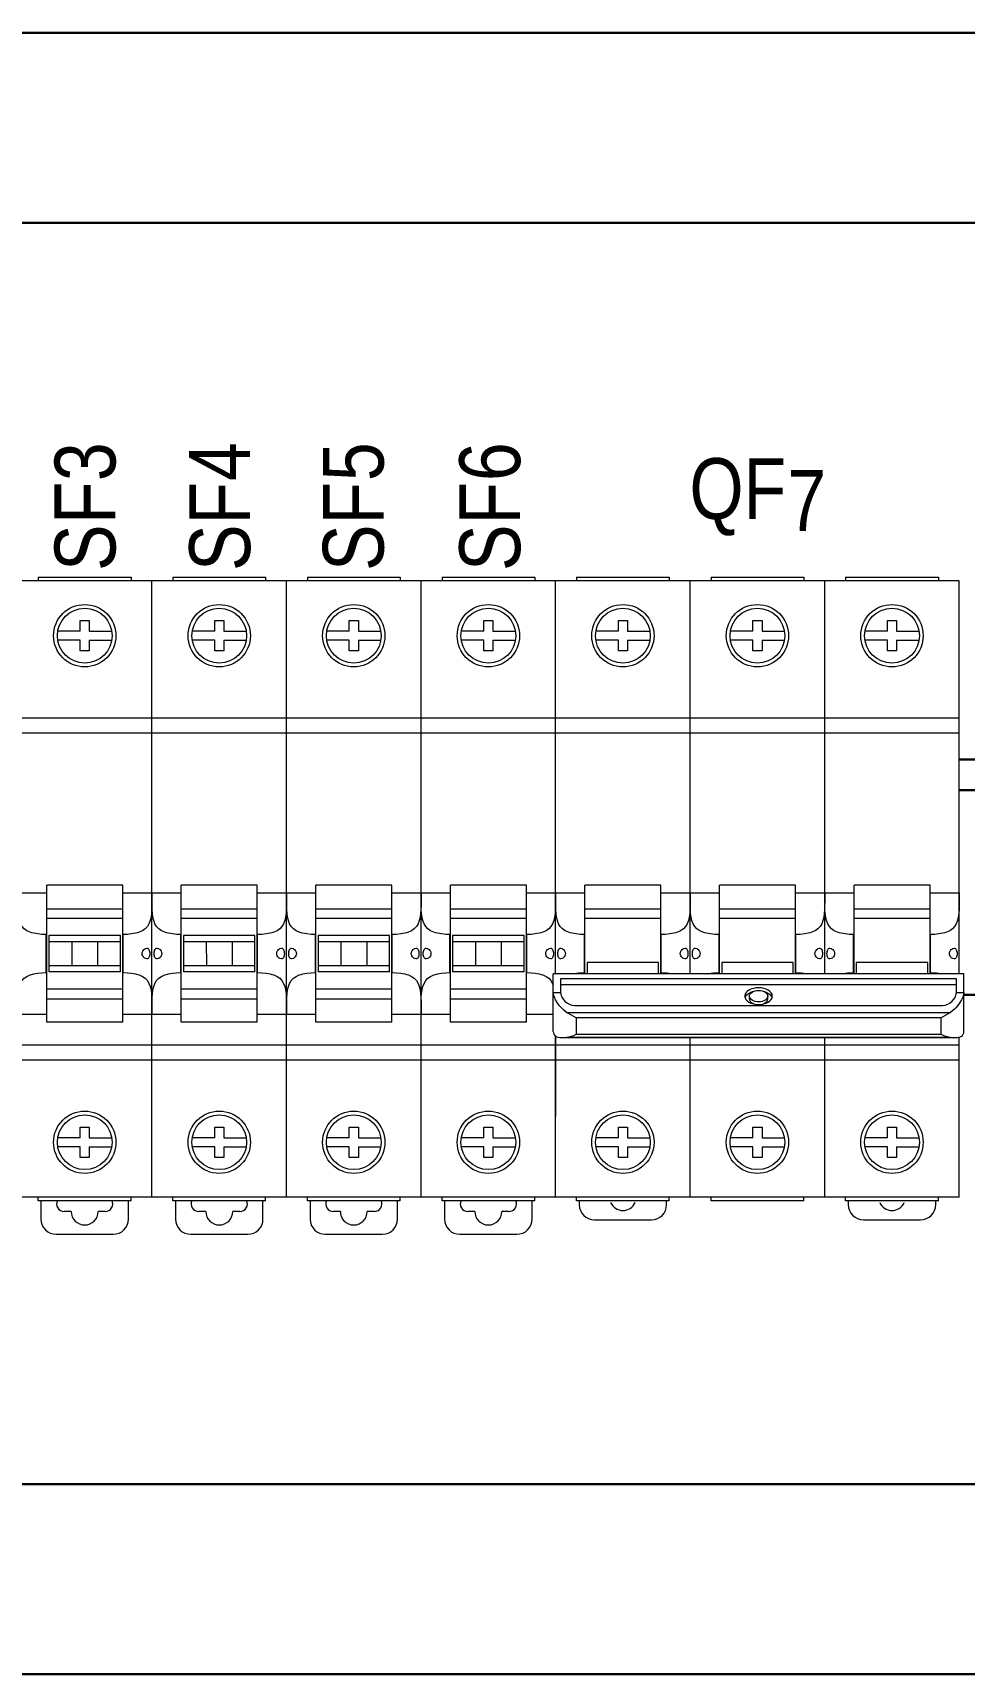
# Model space of a CAD drawing. Header units: millimetres. Extents: x -6000 to 26000, y -6000 to 26000.
# Drawn here: x 102.47 to 119.51, y -4554.54 to -4524.53 of the extents above; entities that cross this region are included whole.
import ezdxf

# ---------------------------------------------------------------- set-up
doc = ezdxf.new("R2010")
doc.units = ezdxf.units.MM
doc.header["$MEASUREMENT"] = 0
for name, color, linetype, lineweight in [('Чертеж и Рисунок_Ном._пера__1', 7, 'Continuous', 15), ('Чертеж и Рисунок_Ном._пера__21', 7, 'Continuous', 30), ('Чертеж и Рисунок_Ном._пера__7', 7, 'Continuous', 15)]:
    doc.layers.add(name, color=color, linetype=linetype, lineweight=lineweight)
doc.styles.add('СГЕНЕРИР_СТИЛЬ_1', font='ARIALN.TTF')

msp = doc.modelspace()

# ---------------------------------------------------------------- linework, layer by layer
at = {"layer": 'Чертеж и Рисунок_Ном._пера__21', "color": 7, "linetype": 'Continuous', "lineweight": 30}
for p, q in [((83.759, -4524.528), (156.104, -4524.528)), ((156.104, -4528.005), (83.759, -4528.005)), ((119.418, -4537.819), (125.134, -4537.819)), ((119.418, -4538.375), (125.134, -4538.375)), ((125.134, -4542.12), (119.497, -4542.12)), ((83.759, -4551.067), (156.104, -4551.067)), ((156.104, -4554.544), (83.759, -4554.544))]:
    msp.add_line(p, q, dxfattribs=at)
at = {"layer": 'Чертеж и Рисунок_Ном._пера__7', "color": 7, "linetype": 'Continuous', "lineweight": 15}
for p, q in [((104.646, -4534.552), (102.184, -4534.552)), ((102.566, -4534.482), (102.566, -4534.552)), ((102.566, -4534.482), (104.263, -4534.482)), ((104.263, -4534.482), (104.263, -4534.552)), ((104.646, -4545.819), (104.646, -4534.552)), ((104.646, -4545.819), (104.646, -4534.552)), ((107.108, -4534.552), (104.646, -4534.552)), ((105.028, -4534.482), (105.028, -4534.552)), ((105.028, -4534.482), (106.725, -4534.482)), ((106.725, -4534.482), (106.725, -4534.552)), ((107.108, -4545.819), (107.108, -4534.552)), ((107.108, -4545.819), (107.108, -4534.552)), ((109.57, -4534.552), (107.108, -4534.552)), ((107.491, -4534.482), (107.491, -4534.552)), ((107.491, -4534.482), (109.188, -4534.482)), ((109.188, -4534.482), (109.188, -4534.552)), ((109.57, -4545.819), (109.57, -4534.552)), ((109.57, -4545.819), (109.57, -4534.552)), ((112.032, -4534.552), (109.57, -4534.552)), ((109.953, -4534.482), (109.953, -4534.552)), ((109.953, -4534.482), (111.65, -4534.482)), ((111.65, -4534.482), (111.65, -4534.552)), ((112.032, -4541.735), (112.032, -4534.552)), ((119.418, -4534.552), (112.032, -4534.552)), ((112.032, -4541.735), (112.032, -4534.552)), ((112.415, -4534.482), (112.415, -4534.552)), ((112.415, -4534.482), (114.112, -4534.482)), ((114.112, -4534.482), (114.112, -4534.552)), ((114.494, -4541.735), (114.494, -4534.552)), ((114.877, -4534.482), (114.877, -4534.552)), ((114.877, -4534.482), (116.574, -4534.482)), ((116.574, -4534.482), (116.574, -4534.552)), ((116.956, -4541.735), (116.956, -4534.552)), ((117.339, -4534.482), (117.339, -4534.552)), ((117.339, -4534.482), (119.036, -4534.482)), ((119.036, -4534.482), (119.036, -4534.552)), ((119.418, -4541.735), (119.418, -4534.552)), ((103.331, -4535.47), (102.921, -4535.47)), ((103.331, -4535.47), (103.331, -4535.275)), ((103.331, -4535.275), (103.498, -4535.275)), ((103.498, -4535.275), (103.498, -4535.47)), ((103.498, -4535.47), (103.909, -4535.47)), ((105.793, -4535.47), (105.383, -4535.47)), ((105.793, -4535.47), (105.793, -4535.275)), ((105.793, -4535.275), (105.96, -4535.275)), ((105.96, -4535.275), (105.96, -4535.47)), ((105.96, -4535.47), (106.371, -4535.47)), ((108.256, -4535.47), (107.845, -4535.47)), ((108.256, -4535.47), (108.256, -4535.275)), ((108.256, -4535.275), (108.422, -4535.275)), ((108.422, -4535.275), (108.422, -4535.47)), ((108.422, -4535.47), (108.833, -4535.47)), ((110.718, -4535.47), (110.307, -4535.47)), ((110.718, -4535.47), (110.718, -4535.275)), ((110.718, -4535.275), (110.885, -4535.275)), ((110.885, -4535.275), (110.885, -4535.47)), ((110.885, -4535.47), (111.295, -4535.47)), ((113.18, -4535.47), (112.769, -4535.47)), ((113.18, -4535.47), (113.18, -4535.275)), ((113.18, -4535.275), (113.347, -4535.275)), ((113.347, -4535.275), (113.347, -4535.47)), ((113.347, -4535.47), (113.757, -4535.47)), ((115.642, -4535.47), (115.231, -4535.47)), ((115.642, -4535.47), (115.642, -4535.275)), ((115.642, -4535.275), (115.809, -4535.275)), ((115.809, -4535.275), (115.809, -4535.47)), ((115.809, -4535.47), (116.219, -4535.47)), ((118.104, -4535.47), (117.694, -4535.47)), ((118.104, -4535.47), (118.104, -4535.275)), ((118.104, -4535.275), (118.271, -4535.275)), ((118.271, -4535.275), (118.271, -4535.47)), ((118.271, -4535.47), (118.681, -4535.47)), ((103.331, -4535.636), (102.921, -4535.636)), ((103.331, -4535.831), (103.331, -4535.636)), ((103.498, -4535.831), (103.331, -4535.831)), ((103.498, -4535.636), (103.498, -4535.831)), ((103.498, -4535.636), (103.909, -4535.636)), ((105.793, -4535.636), (105.383, -4535.636)), ((105.793, -4535.831), (105.793, -4535.636)), ((105.96, -4535.831), (105.793, -4535.831)), ((105.96, -4535.636), (105.96, -4535.831)), ((105.96, -4535.636), (106.371, -4535.636)), ((108.256, -4535.636), (107.845, -4535.636)), ((108.256, -4535.831), (108.256, -4535.636)), ((108.422, -4535.831), (108.256, -4535.831)), ((108.422, -4535.636), (108.422, -4535.831)), ((108.422, -4535.636), (108.833, -4535.636)), ((110.718, -4535.636), (110.307, -4535.636)), ((110.718, -4535.831), (110.718, -4535.636)), ((110.885, -4535.831), (110.718, -4535.831)), ((110.885, -4535.636), (110.885, -4535.831)), ((110.885, -4535.636), (111.295, -4535.636)), ((113.18, -4535.636), (112.769, -4535.636)), ((113.18, -4535.831), (113.18, -4535.636)), ((113.347, -4535.831), (113.18, -4535.831)), ((113.347, -4535.636), (113.347, -4535.831)), ((113.347, -4535.636), (113.757, -4535.636)), ((115.642, -4535.636), (115.231, -4535.636)), ((115.642, -4535.831), (115.642, -4535.636)), ((115.809, -4535.831), (115.642, -4535.831)), ((115.809, -4535.636), (115.809, -4535.831)), ((115.809, -4535.636), (116.219, -4535.636)), ((118.104, -4535.636), (117.694, -4535.636)), ((118.104, -4535.831), (118.104, -4535.636)), ((118.271, -4535.831), (118.104, -4535.831)), ((118.271, -4535.636), (118.271, -4535.831)), ((118.271, -4535.636), (118.681, -4535.636)), ((102.184, -4537.055), (104.646, -4537.055)), ((104.646, -4537.334), (102.184, -4537.334)), ((104.646, -4537.055), (107.108, -4537.055)), ((107.108, -4537.334), (104.646, -4537.334)), ((107.108, -4537.055), (109.57, -4537.055)), ((109.57, -4537.334), (107.108, -4537.334)), ((109.57, -4537.055), (112.032, -4537.055)), ((112.032, -4537.334), (109.57, -4537.334)), ((112.032, -4537.055), (119.418, -4537.055)), ((119.418, -4537.334), (112.032, -4537.334)), ((102.184, -4540.253), (102.719, -4540.253)), ((102.719, -4542.618), (102.719, -4540.114)), ((104.11, -4540.114), (102.719, -4540.114)), ((104.11, -4542.618), (104.11, -4540.114)), ((104.11, -4540.253), (104.646, -4540.253)), ((104.646, -4540.253), (105.181, -4540.253)), ((105.181, -4542.618), (105.181, -4540.114)), ((106.572, -4540.114), (105.181, -4540.114)), ((106.572, -4542.618), (106.572, -4540.114)), ((106.572, -4540.253), (107.108, -4540.253)), ((107.108, -4540.253), (107.644, -4540.253)), ((107.644, -4542.618), (107.644, -4540.114)), ((109.035, -4540.114), (107.644, -4540.114)), ((109.035, -4542.618), (109.035, -4540.114)), ((109.035, -4540.253), (109.57, -4540.253)), ((109.57, -4540.253), (110.106, -4540.253)), ((110.106, -4542.618), (110.106, -4540.114)), ((111.497, -4540.114), (110.106, -4540.114)), ((111.497, -4542.618), (111.497, -4540.114)), ((111.497, -4540.253), (112.032, -4540.253)), ((112.032, -4540.253), (112.568, -4540.253)), ((112.568, -4541.735), (112.568, -4540.114)), ((113.959, -4540.114), (112.568, -4540.114)), ((113.959, -4541.735), (113.959, -4540.114)), ((113.959, -4540.253), (115.03, -4540.253)), ((115.03, -4541.735), (115.03, -4540.114)), ((116.421, -4540.114), (115.03, -4540.114)), ((116.421, -4541.735), (116.421, -4540.114)), ((116.421, -4540.253), (117.492, -4540.253)), ((118.883, -4540.114), (117.492, -4540.114)), ((117.492, -4541.735), (117.492, -4540.114)), ((118.883, -4541.735), (118.883, -4540.114)), ((118.883, -4540.253), (119.418, -4540.253)), ((102.719, -4540.547), (104.11, -4540.547)), ((105.181, -4540.547), (106.572, -4540.547)), ((107.644, -4540.547), (109.035, -4540.547)), ((110.106, -4540.547), (111.497, -4540.547)), ((112.568, -4540.547), (113.959, -4540.547)), ((115.03, -4540.547), (116.421, -4540.547)), ((117.492, -4540.547), (118.883, -4540.547)), ((102.719, -4540.718), (104.11, -4540.718)), ((105.181, -4540.718), (106.572, -4540.718)), ((107.644, -4540.718), (109.035, -4540.718)), ((110.106, -4540.718), (111.497, -4540.718)), ((112.568, -4540.718), (113.959, -4540.718)), ((115.03, -4540.718), (116.421, -4540.718)), ((117.492, -4540.718), (118.883, -4540.718)), ((102.712, -4541.715), (102.712, -4541.017)), ((102.719, -4541.017), (102.712, -4541.017)), ((102.761, -4541.033), (102.761, -4541.151)), ((104.069, -4541.033), (102.761, -4541.033)), ((102.761, -4541.151), (102.761, -4541.7)), ((102.928, -4541.151), (102.761, -4541.151)), ((103.651, -4541.151), (102.928, -4541.151)), ((103.178, -4541.151), (103.179, -4541.582)), ((104.069, -4541.151), (103.651, -4541.151)), ((103.651, -4541.151), (103.651, -4541.582)), ((104.069, -4541.151), (104.069, -4541.033)), ((104.069, -4541.7), (104.069, -4541.151)), ((104.117, -4541.017), (104.11, -4541.017)), ((104.117, -4541.715), (104.117, -4541.017)), ((105.175, -4541.715), (105.175, -4541.017)), ((105.181, -4541.017), (105.175, -4541.017)), ((105.223, -4541.033), (105.223, -4541.151)), ((106.531, -4541.033), (105.223, -4541.033)), ((105.223, -4541.151), (105.223, -4541.7)), ((105.39, -4541.151), (105.223, -4541.151)), ((106.113, -4541.151), (105.39, -4541.151)), ((105.64, -4541.151), (105.641, -4541.582)), ((106.531, -4541.151), (106.113, -4541.151)), ((106.113, -4541.151), (106.113, -4541.582)), ((106.531, -4541.151), (106.531, -4541.033)), ((106.531, -4541.7), (106.531, -4541.151)), ((106.579, -4541.017), (106.572, -4541.017)), ((106.579, -4541.715), (106.579, -4541.017)), ((107.637, -4541.715), (107.637, -4541.017)), ((107.644, -4541.017), (107.637, -4541.017)), ((107.685, -4541.033), (107.685, -4541.151)), ((108.993, -4541.033), (107.685, -4541.033)), ((107.685, -4541.151), (107.685, -4541.7)), ((107.852, -4541.151), (107.685, -4541.151)), ((108.575, -4541.151), (107.852, -4541.151)), ((108.103, -4541.151), (108.103, -4541.582)), ((108.993, -4541.151), (108.575, -4541.151)), ((108.575, -4541.151), (108.575, -4541.582)), ((108.993, -4541.151), (108.993, -4541.033)), ((108.993, -4541.7), (108.993, -4541.151)), ((109.041, -4541.017), (109.035, -4541.017)), ((109.041, -4541.715), (109.041, -4541.017)), ((110.099, -4541.715), (110.099, -4541.017)), ((110.106, -4541.017), (110.099, -4541.017)), ((110.147, -4541.033), (110.147, -4541.151)), ((111.455, -4541.033), (110.147, -4541.033)), ((110.147, -4541.151), (110.147, -4541.7)), ((110.314, -4541.151), (110.147, -4541.151)), ((111.038, -4541.151), (110.314, -4541.151)), ((110.565, -4541.151), (110.565, -4541.582)), ((111.038, -4541.151), (111.037, -4541.582)), ((111.455, -4541.151), (111.038, -4541.151)), ((111.455, -4541.151), (111.455, -4541.033)), ((111.455, -4541.7), (111.455, -4541.151)), ((111.504, -4541.017), (111.497, -4541.017)), ((111.504, -4541.715), (111.504, -4541.017)), ((112.561, -4541.715), (112.561, -4541.017)), ((112.568, -4541.017), (112.561, -4541.017)), ((113.966, -4541.017), (113.959, -4541.017)), ((113.966, -4541.715), (113.966, -4541.017)), ((115.023, -4541.715), (115.023, -4541.017)), ((115.03, -4541.017), (115.023, -4541.017)), ((116.428, -4541.017), (116.421, -4541.017)), ((116.428, -4541.715), (116.428, -4541.017)), ((117.492, -4541.017), (117.485, -4541.017)), ((117.485, -4541.715), (117.485, -4541.017)), ((118.89, -4541.017), (118.883, -4541.017)), ((118.89, -4541.715), (118.89, -4541.017)), ((112.609, -4541.527), (112.609, -4541.735)), ((113.917, -4541.527), (112.609, -4541.527)), ((113.917, -4541.735), (113.917, -4541.527)), ((116.379, -4541.527), (115.071, -4541.527)), ((115.071, -4541.527), (115.071, -4541.735)), ((116.379, -4541.735), (116.379, -4541.527)), ((118.841, -4541.527), (117.534, -4541.527)), ((117.534, -4541.527), (117.534, -4541.735)), ((118.841, -4541.735), (118.841, -4541.527)), ((102.712, -4541.715), (102.719, -4541.715)), ((102.761, -4541.582), (104.069, -4541.582)), ((104.069, -4541.7), (102.761, -4541.7)), ((104.11, -4541.715), (104.117, -4541.715)), ((105.175, -4541.715), (105.181, -4541.715)), ((105.223, -4541.582), (106.531, -4541.582)), ((106.531, -4541.7), (105.223, -4541.7)), ((106.572, -4541.715), (106.579, -4541.715)), ((107.637, -4541.715), (107.644, -4541.715)), ((107.685, -4541.582), (108.993, -4541.582)), ((108.993, -4541.7), (107.685, -4541.7)), ((109.035, -4541.715), (109.041, -4541.715)), ((110.099, -4541.715), (110.106, -4541.715)), ((110.147, -4541.582), (111.455, -4541.582)), ((111.455, -4541.7), (110.147, -4541.7)), ((111.497, -4541.715), (111.504, -4541.715)), ((111.99, -4542.79), (111.99, -4541.735)), ((119.502, -4541.735), (111.99, -4541.735)), ((112.13, -4542.096), (112.13, -4541.821)), ((112.13, -4541.821), (119.363, -4541.821)), ((112.561, -4541.715), (112.568, -4541.715)), ((113.959, -4541.715), (113.966, -4541.715)), ((115.023, -4541.715), (115.03, -4541.715)), ((116.421, -4541.715), (116.428, -4541.715)), ((117.485, -4541.715), (117.492, -4541.715)), ((118.883, -4541.715), (118.89, -4541.715)), ((119.363, -4541.821), (119.363, -4542.096)), ((119.502, -4542.79), (119.502, -4541.735)), ((104.11, -4542.017), (102.719, -4542.017)), ((106.572, -4542.017), (105.181, -4542.017)), ((109.035, -4542.017), (107.644, -4542.017)), ((111.497, -4542.017), (110.106, -4542.017)), ((111.99, -4542.078), (112.13, -4542.078)), ((112.13, -4541.931), (119.363, -4541.931)), ((119.363, -4542.078), (119.502, -4542.078)), ((102.719, -4542.193), (104.11, -4542.193)), ((105.181, -4542.193), (106.572, -4542.193)), ((107.644, -4542.193), (109.035, -4542.193)), ((110.106, -4542.193), (111.497, -4542.193)), ((112.38, -4542.313), (119.112, -4542.313)), ((115.579, -4542.2), (115.579, -4542.145)), ((115.913, -4542.2), (115.913, -4542.145)), ((102.719, -4542.479), (102.267, -4542.479)), ((104.11, -4542.618), (102.719, -4542.618)), ((104.646, -4542.479), (104.11, -4542.479)), ((105.181, -4542.479), (104.646, -4542.479)), ((106.572, -4542.618), (105.181, -4542.618)), ((107.108, -4542.479), (106.572, -4542.479)), ((107.644, -4542.479), (107.108, -4542.479)), ((109.035, -4542.618), (107.644, -4542.618)), ((109.57, -4542.479), (109.035, -4542.479)), ((110.106, -4542.479), (109.57, -4542.479)), ((111.497, -4542.618), (110.106, -4542.618)), ((111.99, -4542.479), (111.497, -4542.479)), ((112.234, -4542.441), (119.258, -4542.441)), ((112.408, -4542.539), (112.408, -4542.843)), ((119.085, -4542.539), (112.408, -4542.539)), ((119.085, -4542.843), (119.085, -4542.539)), ((102.184, -4543.037), (104.646, -4543.037)), ((104.646, -4543.037), (107.108, -4543.037)), ((107.108, -4543.037), (109.57, -4543.037)), ((109.57, -4543.037), (112.032, -4543.037)), ((112.032, -4545.819), (112.032, -4542.87)), ((112.032, -4545.819), (112.033, -4542.877)), ((112.032, -4543.037), (119.418, -4543.037)), ((112.141, -4542.901), (112.234, -4542.895)), ((112.141, -4542.901), (119.351, -4542.901)), ((112.234, -4542.895), (119.258, -4542.895)), ((112.408, -4542.843), (119.085, -4542.843)), ((114.494, -4545.819), (114.494, -4542.901)), ((116.956, -4545.819), (116.956, -4542.901)), ((119.418, -4545.819), (119.418, -4542.892)), ((104.646, -4543.315), (102.184, -4543.315)), ((107.108, -4543.315), (104.646, -4543.315)), ((109.57, -4543.315), (107.108, -4543.315)), ((112.032, -4543.315), (109.57, -4543.315)), ((119.418, -4543.315), (112.032, -4543.315)), ((103.331, -4544.539), (103.498, -4544.539)), ((103.331, -4544.734), (103.331, -4544.539)), ((103.498, -4544.539), (103.498, -4544.734)), ((105.793, -4544.539), (105.96, -4544.539)), ((105.793, -4544.734), (105.793, -4544.539)), ((105.96, -4544.539), (105.96, -4544.734)), ((108.256, -4544.539), (108.422, -4544.539)), ((108.256, -4544.734), (108.256, -4544.539)), ((108.422, -4544.539), (108.422, -4544.734)), ((110.718, -4544.539), (110.885, -4544.539)), ((110.718, -4544.734), (110.718, -4544.539)), ((110.885, -4544.539), (110.885, -4544.734)), ((113.18, -4544.539), (113.347, -4544.539)), ((113.18, -4544.734), (113.18, -4544.539)), ((113.347, -4544.539), (113.347, -4544.734)), ((115.642, -4544.539), (115.809, -4544.539)), ((115.642, -4544.734), (115.642, -4544.539)), ((115.809, -4544.539), (115.809, -4544.734)), ((118.104, -4544.539), (118.271, -4544.539)), ((118.104, -4544.734), (118.104, -4544.539)), ((118.271, -4544.539), (118.271, -4544.734)), ((103.331, -4544.734), (102.921, -4544.734)), ((103.498, -4544.734), (103.909, -4544.734)), ((105.793, -4544.734), (105.383, -4544.734)), ((105.96, -4544.734), (106.371, -4544.734)), ((108.256, -4544.734), (107.845, -4544.734)), ((108.422, -4544.734), (108.833, -4544.734)), ((110.718, -4544.734), (110.307, -4544.734)), ((110.885, -4544.734), (111.295, -4544.734)), ((113.18, -4544.734), (112.769, -4544.734)), ((113.347, -4544.734), (113.757, -4544.734)), ((115.642, -4544.734), (115.231, -4544.734)), ((115.809, -4544.734), (116.219, -4544.734)), ((118.104, -4544.734), (117.694, -4544.734)), ((118.271, -4544.734), (118.681, -4544.734)), ((103.331, -4544.901), (102.921, -4544.901)), ((103.331, -4545.095), (103.331, -4544.901)), ((103.498, -4545.095), (103.331, -4545.095)), ((103.498, -4544.901), (103.909, -4544.901)), ((103.498, -4544.901), (103.498, -4545.095)), ((105.793, -4544.901), (105.383, -4544.901)), ((105.793, -4545.095), (105.793, -4544.901)), ((105.96, -4545.095), (105.793, -4545.095)), ((105.96, -4544.901), (106.371, -4544.901)), ((105.96, -4544.901), (105.96, -4545.095)), ((108.256, -4544.901), (107.845, -4544.901)), ((108.256, -4545.095), (108.256, -4544.901)), ((108.422, -4545.095), (108.256, -4545.095)), ((108.422, -4544.901), (108.833, -4544.901)), ((108.422, -4544.901), (108.422, -4545.095)), ((110.718, -4544.901), (110.307, -4544.901)), ((110.718, -4545.095), (110.718, -4544.901)), ((110.885, -4545.095), (110.718, -4545.095)), ((110.885, -4544.901), (111.295, -4544.901)), ((110.885, -4544.901), (110.885, -4545.095)), ((113.18, -4544.901), (112.769, -4544.901)), ((113.18, -4545.095), (113.18, -4544.901)), ((113.347, -4545.095), (113.18, -4545.095)), ((113.347, -4544.901), (113.757, -4544.901)), ((113.347, -4544.901), (113.347, -4545.095)), ((115.642, -4544.901), (115.231, -4544.901)), ((115.642, -4545.095), (115.642, -4544.901)), ((115.809, -4545.095), (115.642, -4545.095)), ((115.809, -4544.901), (116.219, -4544.901)), ((115.809, -4544.901), (115.809, -4545.095)), ((118.104, -4544.901), (117.694, -4544.901)), ((118.104, -4545.095), (118.104, -4544.901)), ((118.271, -4545.095), (118.104, -4545.095)), ((118.271, -4544.901), (118.681, -4544.901)), ((118.271, -4544.901), (118.271, -4545.095)), ((104.646, -4545.819), (102.184, -4545.819)), ((102.566, -4545.888), (102.566, -4545.819)), ((104.263, -4545.888), (102.566, -4545.888)), ((102.615, -4545.888), (102.615, -4546.222)), ((104.215, -4546.222), (104.215, -4545.888)), ((104.263, -4545.888), (104.263, -4545.819)), ((107.108, -4545.819), (104.646, -4545.819)), ((105.028, -4545.888), (105.028, -4545.819)), ((106.725, -4545.888), (105.028, -4545.888)), ((105.077, -4545.888), (105.077, -4546.222)), ((106.677, -4546.222), (106.677, -4545.888)), ((106.725, -4545.888), (106.725, -4545.819)), ((109.57, -4545.819), (107.108, -4545.819)), ((107.491, -4545.888), (107.491, -4545.819)), ((109.188, -4545.888), (107.491, -4545.888)), ((107.539, -4545.888), (107.539, -4546.222)), ((109.139, -4546.222), (109.139, -4545.888)), ((109.188, -4545.888), (109.188, -4545.819)), ((112.032, -4545.819), (109.57, -4545.819)), ((109.953, -4545.888), (109.953, -4545.819)), ((111.65, -4545.888), (109.953, -4545.888)), ((110.001, -4545.888), (110.001, -4546.222)), ((111.601, -4546.222), (111.601, -4545.888)), ((111.65, -4545.888), (111.65, -4545.819)), ((119.418, -4545.819), (112.032, -4545.819)), ((112.415, -4545.888), (112.415, -4545.819)), ((114.112, -4545.888), (112.415, -4545.888)), ((112.463, -4545.888), (112.463, -4545.958)), ((114.063, -4545.958), (114.063, -4545.888)), ((114.112, -4545.888), (114.112, -4545.819)), ((114.877, -4545.888), (114.877, -4545.819)), ((116.574, -4545.888), (114.877, -4545.888)), ((116.574, -4545.888), (116.574, -4545.819)), ((117.339, -4545.888), (117.339, -4545.819)), ((119.036, -4545.888), (117.339, -4545.888)), ((117.387, -4545.888), (117.387, -4545.958)), ((118.987, -4545.958), (118.987, -4545.888)), ((119.036, -4545.888), (119.036, -4545.819)), ((103.169, -4546.083), (103.039, -4546.083)), ((103.79, -4546.083), (103.661, -4546.083)), ((105.631, -4546.083), (105.501, -4546.083)), ((106.253, -4546.083), (106.123, -4546.083)), ((108.093, -4546.083), (107.963, -4546.083)), ((108.715, -4546.083), (108.585, -4546.083)), ((110.555, -4546.083), (110.426, -4546.083)), ((111.177, -4546.083), (111.047, -4546.083)), ((112.742, -4546.236), (113.785, -4546.236)), ((117.666, -4546.236), (118.709, -4546.236)), ((102.893, -4546.5), (103.937, -4546.5)), ((105.355, -4546.5), (106.399, -4546.5)), ((107.817, -4546.5), (108.861, -4546.5)), ((110.279, -4546.5), (111.323, -4546.5))]:
    msp.add_line(p, q, dxfattribs=at)
at = {"layer": 'Чертеж и Рисунок_Ном._пера__7', "color": 7, "linetype": 'Continuous', "lineweight": 15, "flags": 128}
for points in [[(102.712, -4541.017), (102.633, -4541.015), (102.557, -4541.008), (102.484, -4540.995), (102.45, -4540.986), (102.417, -4540.975), (102.358, -4540.949), (102.309, -4540.914), (102.269, -4540.871), (102.239, -4540.821), (102.217, -4540.764), (102.202, -4540.701), (102.193, -4540.633), (102.188, -4540.562), (102.185, -4540.487), (102.184, -4540.41), (102.184, -4540.253)], [(104.646, -4540.253), (104.646, -4540.41), (104.645, -4540.487), (104.642, -4540.562), (104.637, -4540.633), (104.628, -4540.701), (104.613, -4540.764), (104.591, -4540.821), (104.561, -4540.871), (104.521, -4540.914), (104.471, -4540.949), (104.413, -4540.975), (104.38, -4540.986), (104.346, -4540.995), (104.273, -4541.008), (104.196, -4541.015), (104.117, -4541.017)], [(105.175, -4541.017), (105.096, -4541.015), (105.019, -4541.008), (104.946, -4540.995), (104.912, -4540.986), (104.879, -4540.975), (104.82, -4540.949), (104.771, -4540.914), (104.731, -4540.871), (104.701, -4540.821), (104.679, -4540.764), (104.664, -4540.701), (104.655, -4540.633), (104.65, -4540.562), (104.647, -4540.487), (104.646, -4540.41), (104.646, -4540.253)], [(107.108, -4540.253), (107.108, -4540.41), (107.107, -4540.487), (107.104, -4540.562), (107.099, -4540.633), (107.09, -4540.701), (107.075, -4540.764), (107.053, -4540.821), (107.023, -4540.871), (106.983, -4540.914), (106.934, -4540.949), (106.875, -4540.975), (106.842, -4540.986), (106.808, -4540.995), (106.735, -4541.008), (106.658, -4541.015), (106.579, -4541.017)], [(107.637, -4541.017), (107.558, -4541.015), (107.481, -4541.008), (107.408, -4540.995), (107.374, -4540.986), (107.341, -4540.975), (107.282, -4540.949), (107.233, -4540.914), (107.193, -4540.871), (107.163, -4540.821), (107.141, -4540.764), (107.126, -4540.701), (107.117, -4540.633), (107.112, -4540.562), (107.109, -4540.487), (107.108, -4540.41), (107.108, -4540.253)], [(109.57, -4540.253), (109.57, -4540.41), (109.569, -4540.487), (109.566, -4540.562), (109.561, -4540.633), (109.552, -4540.701), (109.537, -4540.764), (109.515, -4540.821), (109.485, -4540.871), (109.445, -4540.914), (109.396, -4540.949), (109.337, -4540.975), (109.304, -4540.986), (109.27, -4540.995), (109.197, -4541.008), (109.12, -4541.015), (109.041, -4541.017)], [(110.099, -4541.017), (110.02, -4541.015), (109.943, -4541.008), (109.87, -4540.995), (109.836, -4540.986), (109.803, -4540.975), (109.745, -4540.949), (109.695, -4540.914), (109.655, -4540.871), (109.625, -4540.821), (109.603, -4540.764), (109.588, -4540.701), (109.579, -4540.633), (109.574, -4540.562), (109.571, -4540.487), (109.57, -4540.41), (109.57, -4540.253)], [(112.032, -4540.253), (112.032, -4540.41), (112.031, -4540.487), (112.028, -4540.562), (112.023, -4540.633), (112.014, -4540.701), (111.999, -4540.764), (111.977, -4540.821), (111.947, -4540.871), (111.907, -4540.914), (111.858, -4540.949), (111.799, -4540.975), (111.766, -4540.986), (111.732, -4540.995), (111.659, -4541.008), (111.583, -4541.015), (111.504, -4541.017)], [(112.561, -4541.017), (112.482, -4541.015), (112.405, -4541.008), (112.332, -4540.995), (112.298, -4540.986), (112.265, -4540.975), (112.207, -4540.949), (112.157, -4540.914), (112.117, -4540.871), (112.087, -4540.821), (112.065, -4540.764), (112.051, -4540.701), (112.041, -4540.633), (112.036, -4540.562), (112.033, -4540.487), (112.032, -4540.41), (112.032, -4540.332), (112.032, -4540.253)], [(114.494, -4540.253), (114.494, -4540.332), (114.494, -4540.41), (114.493, -4540.487), (114.49, -4540.562), (114.485, -4540.633), (114.476, -4540.701), (114.461, -4540.764), (114.439, -4540.821), (114.409, -4540.871), (114.369, -4540.914), (114.32, -4540.949), (114.261, -4540.975), (114.229, -4540.986), (114.194, -4540.995), (114.122, -4541.008), (114.045, -4541.015), (113.966, -4541.017)], [(115.023, -4541.017), (114.944, -4541.015), (114.867, -4541.008), (114.794, -4540.995), (114.76, -4540.986), (114.727, -4540.975), (114.669, -4540.949), (114.619, -4540.914), (114.579, -4540.871), (114.549, -4540.821), (114.527, -4540.764), (114.513, -4540.701), (114.503, -4540.633), (114.498, -4540.562), (114.496, -4540.487), (114.494, -4540.41), (114.494, -4540.332), (114.494, -4540.253)], [(116.956, -4540.253), (116.956, -4540.332), (116.956, -4540.41), (116.955, -4540.487), (116.952, -4540.562), (116.947, -4540.633), (116.938, -4540.701), (116.923, -4540.764), (116.901, -4540.821), (116.871, -4540.871), (116.831, -4540.914), (116.782, -4540.949), (116.723, -4540.975), (116.691, -4540.986), (116.656, -4540.995), (116.584, -4541.008), (116.507, -4541.015), (116.428, -4541.017)], [(117.485, -4541.017), (117.406, -4541.015), (117.329, -4541.008), (117.256, -4540.995), (117.222, -4540.986), (117.189, -4540.975), (117.131, -4540.949), (117.081, -4540.914), (117.041, -4540.871), (117.011, -4540.821), (116.989, -4540.764), (116.975, -4540.701), (116.965, -4540.633), (116.96, -4540.562), (116.958, -4540.487), (116.957, -4540.41), (116.956, -4540.332), (116.956, -4540.253)], [(119.418, -4540.253), (119.418, -4540.332), (119.418, -4540.41), (119.417, -4540.487), (119.414, -4540.562), (119.409, -4540.633), (119.4, -4540.701), (119.385, -4540.764), (119.363, -4540.821), (119.333, -4540.871), (119.293, -4540.914), (119.244, -4540.949), (119.185, -4540.975), (119.153, -4540.986), (119.118, -4540.995), (119.046, -4541.008), (118.969, -4541.015), (118.89, -4541.017)], [(104.466, -4541.366), (104.469, -4541.344), (104.476, -4541.324), (104.487, -4541.308), (104.499, -4541.294), (104.512, -4541.283), (104.526, -4541.275), (104.552, -4541.269)], [(104.552, -4541.464), (104.526, -4541.457), (104.512, -4541.449), (104.499, -4541.438), (104.487, -4541.425), (104.476, -4541.408), (104.469, -4541.388), (104.466, -4541.366)], [(104.552, -4541.269), (104.564, -4541.27), (104.574, -4541.275), (104.583, -4541.283), (104.591, -4541.294), (104.597, -4541.309), (104.602, -4541.326), (104.605, -4541.346), (104.605, -4541.366)], [(104.605, -4541.366), (104.605, -4541.387), (104.602, -4541.406), (104.597, -4541.423), (104.591, -4541.438), (104.583, -4541.449), (104.574, -4541.457), (104.564, -4541.462), (104.552, -4541.464)], [(104.686, -4541.366), (104.687, -4541.346), (104.69, -4541.326), (104.694, -4541.309), (104.701, -4541.294), (104.708, -4541.283), (104.718, -4541.275), (104.728, -4541.27), (104.739, -4541.269)], [(104.739, -4541.464), (104.728, -4541.462), (104.718, -4541.457), (104.708, -4541.449), (104.701, -4541.438), (104.694, -4541.423), (104.69, -4541.406), (104.687, -4541.387), (104.686, -4541.366)], [(104.739, -4541.269), (104.766, -4541.275), (104.779, -4541.283), (104.793, -4541.294), (104.805, -4541.308), (104.816, -4541.324), (104.823, -4541.344), (104.826, -4541.366)], [(104.826, -4541.366), (104.823, -4541.388), (104.816, -4541.408), (104.805, -4541.425), (104.793, -4541.438), (104.779, -4541.449), (104.766, -4541.457), (104.739, -4541.464)], [(106.928, -4541.366), (106.931, -4541.344), (106.938, -4541.324), (106.949, -4541.308), (106.961, -4541.294), (106.975, -4541.283), (106.988, -4541.275), (107.015, -4541.269)], [(107.015, -4541.464), (106.988, -4541.457), (106.975, -4541.449), (106.961, -4541.438), (106.949, -4541.425), (106.938, -4541.408), (106.931, -4541.388), (106.928, -4541.366)], [(107.015, -4541.269), (107.026, -4541.27), (107.036, -4541.275), (107.045, -4541.283), (107.053, -4541.294), (107.059, -4541.309), (107.064, -4541.326), (107.067, -4541.346), (107.068, -4541.366)], [(107.068, -4541.366), (107.067, -4541.387), (107.064, -4541.406), (107.059, -4541.423), (107.053, -4541.438), (107.045, -4541.449), (107.036, -4541.457), (107.026, -4541.462), (107.015, -4541.464)], [(107.148, -4541.366), (107.149, -4541.346), (107.152, -4541.326), (107.157, -4541.309), (107.163, -4541.294), (107.171, -4541.283), (107.18, -4541.275), (107.19, -4541.27), (107.201, -4541.269)], [(107.201, -4541.464), (107.19, -4541.462), (107.18, -4541.457), (107.171, -4541.449), (107.163, -4541.438), (107.157, -4541.423), (107.152, -4541.406), (107.149, -4541.387), (107.148, -4541.366)], [(107.201, -4541.269), (107.228, -4541.275), (107.241, -4541.283), (107.255, -4541.294), (107.267, -4541.308), (107.278, -4541.324), (107.285, -4541.344), (107.288, -4541.366)], [(107.288, -4541.366), (107.285, -4541.388), (107.278, -4541.408), (107.267, -4541.425), (107.255, -4541.438), (107.241, -4541.449), (107.228, -4541.457), (107.201, -4541.464)], [(109.39, -4541.366), (109.393, -4541.344), (109.4, -4541.324), (109.411, -4541.308), (109.423, -4541.294), (109.437, -4541.283), (109.45, -4541.275), (109.477, -4541.269)], [(109.477, -4541.464), (109.45, -4541.457), (109.437, -4541.449), (109.423, -4541.438), (109.411, -4541.425), (109.4, -4541.408), (109.393, -4541.388), (109.39, -4541.366)], [(109.477, -4541.269), (109.488, -4541.27), (109.498, -4541.275), (109.508, -4541.283), (109.515, -4541.294), (109.522, -4541.309), (109.526, -4541.326), (109.529, -4541.346), (109.53, -4541.366)], [(109.53, -4541.366), (109.529, -4541.387), (109.526, -4541.406), (109.522, -4541.423), (109.515, -4541.438), (109.508, -4541.449), (109.498, -4541.457), (109.488, -4541.462), (109.477, -4541.464)], [(109.61, -4541.366), (109.611, -4541.346), (109.614, -4541.326), (109.619, -4541.309), (109.625, -4541.294), (109.633, -4541.283), (109.642, -4541.275), (109.652, -4541.27), (109.664, -4541.269)], [(109.664, -4541.464), (109.652, -4541.462), (109.642, -4541.457), (109.633, -4541.449), (109.625, -4541.438), (109.619, -4541.423), (109.614, -4541.406), (109.611, -4541.387), (109.61, -4541.366)], [(109.664, -4541.269), (109.69, -4541.275), (109.704, -4541.283), (109.717, -4541.294), (109.729, -4541.308), (109.74, -4541.324), (109.747, -4541.344), (109.75, -4541.366)], [(109.75, -4541.366), (109.747, -4541.388), (109.74, -4541.408), (109.729, -4541.425), (109.717, -4541.438), (109.704, -4541.449), (109.69, -4541.457), (109.664, -4541.464)], [(111.852, -4541.366), (111.855, -4541.344), (111.862, -4541.324), (111.873, -4541.308), (111.885, -4541.294), (111.899, -4541.283), (111.912, -4541.275), (111.939, -4541.269)], [(111.939, -4541.464), (111.912, -4541.457), (111.899, -4541.449), (111.885, -4541.438), (111.873, -4541.425), (111.862, -4541.408), (111.855, -4541.388), (111.852, -4541.366)], [(111.939, -4541.269), (111.95, -4541.27), (111.96, -4541.275), (111.97, -4541.283), (111.977, -4541.294), (111.984, -4541.309), (111.988, -4541.326), (111.991, -4541.346), (111.992, -4541.366)], [(111.992, -4541.366), (111.991, -4541.387), (111.988, -4541.406), (111.984, -4541.423), (111.977, -4541.438), (111.97, -4541.449), (111.96, -4541.457), (111.95, -4541.462), (111.939, -4541.464)], [(112.073, -4541.366), (112.073, -4541.346), (112.076, -4541.326), (112.081, -4541.309), (112.087, -4541.294), (112.095, -4541.283), (112.104, -4541.275), (112.114, -4541.27), (112.126, -4541.269)], [(112.126, -4541.464), (112.114, -4541.462), (112.104, -4541.457), (112.095, -4541.449), (112.087, -4541.438), (112.081, -4541.423), (112.076, -4541.406), (112.073, -4541.387), (112.073, -4541.366)], [(112.126, -4541.269), (112.152, -4541.275), (112.166, -4541.283), (112.179, -4541.294), (112.191, -4541.308), (112.202, -4541.324), (112.209, -4541.344), (112.212, -4541.366)], [(112.212, -4541.366), (112.209, -4541.388), (112.202, -4541.408), (112.191, -4541.425), (112.179, -4541.438), (112.166, -4541.449), (112.152, -4541.457), (112.126, -4541.464)], [(114.314, -4541.366), (114.317, -4541.344), (114.324, -4541.324), (114.335, -4541.308), (114.347, -4541.294), (114.361, -4541.283), (114.374, -4541.275), (114.401, -4541.269)], [(114.401, -4541.464), (114.374, -4541.457), (114.361, -4541.449), (114.347, -4541.438), (114.335, -4541.425), (114.324, -4541.408), (114.317, -4541.388), (114.314, -4541.366)], [(114.401, -4541.269), (114.412, -4541.27), (114.422, -4541.275), (114.432, -4541.283), (114.439, -4541.294), (114.446, -4541.309), (114.45, -4541.326), (114.453, -4541.346), (114.454, -4541.366)], [(114.454, -4541.366), (114.453, -4541.387), (114.45, -4541.406), (114.446, -4541.423), (114.439, -4541.438), (114.432, -4541.449), (114.422, -4541.457), (114.412, -4541.462), (114.401, -4541.464)], [(114.535, -4541.366), (114.536, -4541.346), (114.538, -4541.326), (114.543, -4541.309), (114.549, -4541.294), (114.557, -4541.283), (114.566, -4541.275), (114.576, -4541.27), (114.588, -4541.269)], [(114.588, -4541.464), (114.576, -4541.462), (114.566, -4541.457), (114.557, -4541.449), (114.549, -4541.438), (114.543, -4541.423), (114.538, -4541.406), (114.536, -4541.387), (114.535, -4541.366)], [(114.588, -4541.269), (114.614, -4541.275), (114.628, -4541.283), (114.641, -4541.294), (114.653, -4541.308), (114.664, -4541.324), (114.672, -4541.344), (114.674, -4541.366)], [(114.674, -4541.366), (114.672, -4541.388), (114.664, -4541.408), (114.653, -4541.425), (114.641, -4541.438), (114.628, -4541.449), (114.614, -4541.457), (114.588, -4541.464)], [(116.776, -4541.366), (116.779, -4541.344), (116.787, -4541.324), (116.797, -4541.308), (116.81, -4541.294), (116.823, -4541.283), (116.836, -4541.275), (116.863, -4541.269)], [(116.863, -4541.464), (116.836, -4541.457), (116.823, -4541.449), (116.81, -4541.438), (116.797, -4541.425), (116.787, -4541.408), (116.779, -4541.388), (116.776, -4541.366)], [(116.863, -4541.269), (116.874, -4541.27), (116.885, -4541.275), (116.894, -4541.283), (116.902, -4541.294), (116.908, -4541.309), (116.912, -4541.326), (116.915, -4541.346), (116.916, -4541.366)], [(116.916, -4541.366), (116.915, -4541.387), (116.912, -4541.406), (116.908, -4541.423), (116.902, -4541.438), (116.894, -4541.449), (116.885, -4541.457), (116.874, -4541.462), (116.863, -4541.464)], [(116.997, -4541.366), (116.998, -4541.346), (117, -4541.326), (117.005, -4541.309), (117.011, -4541.294), (117.019, -4541.283), (117.028, -4541.275), (117.038, -4541.27), (117.05, -4541.269)], [(117.05, -4541.464), (117.038, -4541.462), (117.028, -4541.457), (117.019, -4541.449), (117.011, -4541.438), (117.005, -4541.423), (117, -4541.406), (116.998, -4541.387), (116.997, -4541.366)], [(117.05, -4541.269), (117.076, -4541.275), (117.09, -4541.283), (117.103, -4541.294), (117.115, -4541.308), (117.126, -4541.324), (117.134, -4541.344), (117.136, -4541.366)], [(117.136, -4541.366), (117.134, -4541.388), (117.126, -4541.408), (117.115, -4541.425), (117.103, -4541.438), (117.09, -4541.449), (117.076, -4541.457), (117.05, -4541.464)], [(119.238, -4541.366), (119.241, -4541.344), (119.249, -4541.324), (119.259, -4541.308), (119.272, -4541.294), (119.285, -4541.283), (119.298, -4541.275), (119.325, -4541.269)], [(119.325, -4541.464), (119.298, -4541.457), (119.285, -4541.449), (119.272, -4541.438), (119.259, -4541.425), (119.249, -4541.408), (119.241, -4541.388), (119.238, -4541.366)], [(119.325, -4541.269), (119.336, -4541.27), (119.347, -4541.275), (119.356, -4541.283), (119.364, -4541.294), (119.37, -4541.309), (119.374, -4541.326), (119.377, -4541.346), (119.378, -4541.366)], [(119.378, -4541.366), (119.377, -4541.387), (119.374, -4541.406), (119.37, -4541.423), (119.364, -4541.438), (119.356, -4541.449), (119.347, -4541.457), (119.336, -4541.462), (119.325, -4541.464)], [(102.267, -4541.863), (102.309, -4541.818), (102.358, -4541.784), (102.417, -4541.757), (102.45, -4541.746), (102.484, -4541.738), (102.557, -4541.725), (102.633, -4541.717), (102.712, -4541.715)], [(104.117, -4541.715), (104.196, -4541.717), (104.273, -4541.725), (104.346, -4541.738), (104.38, -4541.746), (104.413, -4541.757), (104.471, -4541.784), (104.521, -4541.818), (104.561, -4541.861), (104.591, -4541.911), (104.613, -4541.969), (104.628, -4542.032), (104.637, -4542.099), (104.642, -4542.171), (104.645, -4542.245), (104.646, -4542.322), (104.646, -4542.479)], [(104.646, -4542.479), (104.646, -4542.322), (104.647, -4542.245), (104.65, -4542.171), (104.655, -4542.099), (104.664, -4542.032), (104.679, -4541.969), (104.701, -4541.911), (104.731, -4541.861), (104.771, -4541.818), (104.82, -4541.784), (104.879, -4541.757), (104.912, -4541.746), (104.946, -4541.738), (105.019, -4541.725), (105.096, -4541.717), (105.175, -4541.715)], [(106.579, -4541.715), (106.658, -4541.717), (106.735, -4541.725), (106.808, -4541.738), (106.842, -4541.746), (106.875, -4541.757), (106.934, -4541.784), (106.983, -4541.818), (107.023, -4541.861), (107.053, -4541.911), (107.075, -4541.969), (107.09, -4542.032), (107.099, -4542.099), (107.104, -4542.171), (107.107, -4542.245), (107.108, -4542.322), (107.108, -4542.479)], [(107.108, -4542.479), (107.108, -4542.322), (107.109, -4542.245), (107.112, -4542.171), (107.117, -4542.099), (107.126, -4542.032), (107.141, -4541.969), (107.163, -4541.911), (107.193, -4541.861), (107.233, -4541.818), (107.282, -4541.784), (107.341, -4541.757), (107.374, -4541.746), (107.408, -4541.738), (107.481, -4541.725), (107.558, -4541.717), (107.637, -4541.715)], [(109.041, -4541.715), (109.12, -4541.717), (109.197, -4541.725), (109.27, -4541.738), (109.304, -4541.746), (109.337, -4541.757), (109.396, -4541.784), (109.445, -4541.818), (109.485, -4541.861), (109.515, -4541.911), (109.537, -4541.969), (109.552, -4542.032), (109.561, -4542.099), (109.566, -4542.171), (109.569, -4542.245), (109.57, -4542.322), (109.57, -4542.479)], [(109.57, -4542.479), (109.57, -4542.322), (109.571, -4542.245), (109.574, -4542.171), (109.579, -4542.099), (109.588, -4542.032), (109.603, -4541.969), (109.625, -4541.911), (109.655, -4541.861), (109.695, -4541.818), (109.745, -4541.784), (109.803, -4541.757), (109.836, -4541.746), (109.87, -4541.738), (109.943, -4541.725), (110.02, -4541.717), (110.099, -4541.715)], [(111.504, -4541.715), (111.583, -4541.717), (111.659, -4541.725), (111.732, -4541.738), (111.766, -4541.746), (111.799, -4541.757), (111.858, -4541.784), (111.907, -4541.818), (111.947, -4541.861), (111.977, -4541.911), (111.99, -4541.943)], [(112.347, -4541.734), (112.451, -4541.72), (112.561, -4541.715)], [(113.966, -4541.715), (114.075, -4541.72), (114.179, -4541.734)], [(114.809, -4541.734), (114.913, -4541.72), (115.023, -4541.715)], [(116.428, -4541.715), (116.537, -4541.72), (116.641, -4541.734)], [(117.271, -4541.734), (117.375, -4541.72), (117.485, -4541.715)], [(118.89, -4541.715), (118.999, -4541.72), (119.104, -4541.734)], [(112.234, -4542.441), (112.183, -4542.402), (112.138, -4542.359), (112.097, -4542.313), (112.061, -4542.264), (112.032, -4542.215), (112.009, -4542.166), (111.995, -4542.12), (111.99, -4542.078)], [(112.13, -4542.096), (112.134, -4542.13), (112.149, -4542.167), (112.172, -4542.203), (112.203, -4542.237), (112.24, -4542.267), (112.283, -4542.291), (112.33, -4542.307), (112.38, -4542.313)], [(115.746, -4541.991), (115.697, -4541.994), (115.65, -4542.002), (115.607, -4542.017), (115.569, -4542.036), (115.538, -4542.059), (115.515, -4542.086), (115.501, -4542.115), (115.497, -4542.13), (115.496, -4542.145)], [(115.507, -4542.154), (115.529, -4542.122), (115.563, -4542.095), (115.605, -4542.072), (115.655, -4542.056)], [(115.579, -4542.145), (115.582, -4542.125), (115.592, -4542.105), (115.607, -4542.088), (115.628, -4542.072), (115.653, -4542.059), (115.682, -4542.05), (115.714, -4542.044), (115.746, -4542.042)], [(115.996, -4542.145), (115.995, -4542.13), (115.992, -4542.115), (115.977, -4542.086), (115.954, -4542.059), (115.923, -4542.036), (115.885, -4542.017), (115.842, -4542.002), (115.795, -4541.994), (115.746, -4541.991)], [(115.746, -4542.042), (115.779, -4542.044), (115.81, -4542.05), (115.839, -4542.059), (115.864, -4542.072), (115.885, -4542.088), (115.9, -4542.105), (115.91, -4542.125), (115.913, -4542.145)], [(115.837, -4542.056), (115.887, -4542.072), (115.929, -4542.095), (115.963, -4542.123), (115.985, -4542.154)], [(119.112, -4542.313), (119.162, -4542.307), (119.209, -4542.291), (119.252, -4542.267), (119.289, -4542.237), (119.32, -4542.203), (119.343, -4542.167), (119.352, -4542.148), (119.358, -4542.13), (119.363, -4542.096)], [(119.502, -4542.078), (119.497, -4542.12), (119.483, -4542.166), (119.461, -4542.215), (119.431, -4542.264), (119.395, -4542.313), (119.355, -4542.359), (119.332, -4542.381), (119.309, -4542.402), (119.258, -4542.441)], [(115.496, -4542.145), (115.497, -4542.16), (115.501, -4542.175), (115.515, -4542.204), (115.538, -4542.23), (115.569, -4542.254), (115.607, -4542.273), (115.65, -4542.287), (115.697, -4542.296), (115.746, -4542.299)], [(115.5, -4542.172), (115.507, -4542.154)], [(115.746, -4542.248), (115.714, -4542.246), (115.682, -4542.24), (115.653, -4542.23), (115.628, -4542.217), (115.607, -4542.202), (115.592, -4542.184), (115.582, -4542.165), (115.579, -4542.145)], [(115.579, -4542.2), (115.58, -4542.212), (115.584, -4542.225), (115.6, -4542.249), (115.611, -4542.26), (115.624, -4542.27), (115.656, -4542.286)], [(115.746, -4542.299), (115.795, -4542.296), (115.842, -4542.287), (115.885, -4542.273), (115.923, -4542.254), (115.954, -4542.23), (115.977, -4542.204), (115.992, -4542.175), (115.995, -4542.16), (115.996, -4542.145)], [(115.913, -4542.145), (115.91, -4542.165), (115.9, -4542.184), (115.885, -4542.202), (115.864, -4542.217), (115.839, -4542.23), (115.81, -4542.24), (115.779, -4542.246), (115.746, -4542.248)], [(115.836, -4542.286), (115.868, -4542.27), (115.881, -4542.26), (115.892, -4542.249), (115.908, -4542.225), (115.912, -4542.212), (115.913, -4542.2)], [(115.985, -4542.154), (115.992, -4542.172)], [(112.408, -4542.539), (112.32, -4542.494), (112.234, -4542.441)], [(119.258, -4542.441), (119.172, -4542.494), (119.085, -4542.539)], [(111.99, -4542.79), (111.993, -4542.818), (112.001, -4542.842), (112.015, -4542.862), (112.033, -4542.877), (112.055, -4542.888), (112.08, -4542.896), (112.109, -4542.9), (112.141, -4542.901)], [(112.234, -4542.895), (112.277, -4542.888), (112.32, -4542.877), (112.364, -4542.862), (112.408, -4542.843)], [(119.085, -4542.843), (119.128, -4542.862), (119.172, -4542.877), (119.216, -4542.888), (119.258, -4542.895)], [(119.258, -4542.895), (119.307, -4542.899), (119.351, -4542.901)], [(119.351, -4542.901), (119.383, -4542.9), (119.412, -4542.896), (119.437, -4542.888), (119.459, -4542.877), (119.477, -4542.862), (119.491, -4542.842), (119.499, -4542.818), (119.502, -4542.79)]]:
    msp.add_lwpolyline(points, dxfattribs=at)
at = {"layer": 'Чертеж и Рисунок_Ном._пера__7', "color": 7, "linetype": 'Continuous', "lineweight": 15}
for centre, radius in [((103.415, -4535.553), 0.57), ((103.415, -4535.553), 0.501), ((105.877, -4535.553), 0.57), ((105.877, -4535.553), 0.501), ((108.339, -4535.553), 0.57), ((108.339, -4535.553), 0.501), ((110.801, -4535.553), 0.57), ((110.801, -4535.553), 0.501), ((113.263, -4535.553), 0.57), ((113.263, -4535.553), 0.501), ((115.725, -4535.553), 0.57), ((115.725, -4535.553), 0.501), ((118.187, -4535.553), 0.57), ((118.187, -4535.553), 0.501), ((103.415, -4544.817), 0.57), ((103.415, -4544.817), 0.501), ((105.877, -4544.817), 0.57), ((105.877, -4544.817), 0.501), ((108.339, -4544.817), 0.57), ((108.339, -4544.817), 0.501), ((110.801, -4544.817), 0.57), ((110.801, -4544.817), 0.501), ((113.263, -4544.817), 0.57), ((113.263, -4544.817), 0.501), ((115.725, -4544.817), 0.57), ((115.725, -4544.817), 0.501), ((118.187, -4544.817), 0.57), ((118.187, -4544.817), 0.501)]:
    msp.add_circle(centre, radius, dxfattribs=at)
for centre, radius, start, end in [((103.039, -4545.944), 0.139, 154.0053, 270), ((103.79, -4545.944), 0.139, 270, 25.9947), ((105.501, -4545.944), 0.139, 154.0053, 270), ((106.253, -4545.944), 0.139, 270, 25.9947), ((107.963, -4545.944), 0.139, 154.0053, 270), ((108.715, -4545.944), 0.139, 270, 25.9947), ((110.426, -4545.944), 0.139, 154.0053, 270), ((111.177, -4545.944), 0.139, 270, 25.9947), ((112.742, -4545.958), 0.278, 180, 270), ((113.263, -4545.819), 0.246, 203.9426, 335.9963), ((113.785, -4545.958), 0.278, 270, 0), ((117.666, -4545.958), 0.278, 180, 270), ((118.187, -4545.819), 0.246, 203.9426, 335.9963), ((118.709, -4545.958), 0.278, 270, 0), ((102.893, -4546.222), 0.278, 180, 270), ((103.415, -4546.083), 0.246, 180, 0), ((103.937, -4546.222), 0.278, 270, 0), ((105.355, -4546.222), 0.278, 180, 270), ((105.877, -4546.083), 0.246, 180, 0), ((106.399, -4546.222), 0.278, 270, 0), ((107.817, -4546.222), 0.278, 180, 270), ((108.339, -4546.083), 0.246, 180, 0), ((108.861, -4546.222), 0.278, 270, 0), ((110.279, -4546.222), 0.278, 180, 270), ((110.801, -4546.083), 0.246, 180, 0), ((111.323, -4546.222), 0.278, 270, 0)]:
    msp.add_arc(centre, radius, start, end, dxfattribs=at)

# ---------------------------------------------------------------- texts
at = {"layer": 'Чертеж и Рисунок_Ном._пера__1', "color": 7, "linetype": 'Continuous', "lineweight": 15, "char_height": 1.1128, "attachment_point": 7, "rotation": 90, "style": 'СГЕНЕРИР_СТИЛЬ_1'}
for s, insert in [('\\A1;{\\pql;\\fArial Narrow|b0|i0|c204|p34;3}', (103.993, -4532.725)), ('\\A1;{\\pql;\\fArial Narrow|b0|i0|c204|p34;4}', (106.438, -4532.725)), ('\\A1;{\\pql;\\fArial Narrow|b0|i0|c204|p34;5}', (108.901, -4532.725)), ('\\A1;{\\pql;\\fArial Narrow|b0|i0|c204|p34;6}', (111.398, -4532.725)), ('\\A1;{\\pql;\\fArial Narrow|b0|i0|c204|p34;F}', (103.974, -4533.51)), ('\\A1;{\\pql;\\fArial Narrow|b0|i0|c204|p34;SF}', (106.457, -4534.369)), ('\\A1;{\\pql;\\fArial Narrow|b0|i0|c204|p34;SF}', (108.901, -4534.369)), ('\\A1;{\\pql;\\fArial Narrow|b0|i0|c204|p34;SF}', (111.399, -4534.369)), ('\\A1;{\\pql;\\fArial Narrow|b0|i0|c204|p34;S}', (103.993, -4534.369))]:
    msp.add_mtext(s, dxfattribs=dict(at, insert=insert))
at = {"layer": 'Чертеж и Рисунок_Ном._пера__1', "color": 7, "linetype": 'Continuous', "lineweight": 15, "char_height": 1.1128, "attachment_point": 7, "style": 'СГЕНЕРИР_СТИЛЬ_1'}
for s, insert in [('\\A1;{\\pql;\\fArial Narrow|b0|i0|c204|p34;QF}', (114.48, -4533.725)), ('\\A1;{\\pql;\\fArial Narrow|b0|i0|c204|p34;7}', (116.271, -4533.637))]:
    msp.add_mtext(s, dxfattribs=dict(at, insert=insert))

doc.saveas('drawing.dxf')
